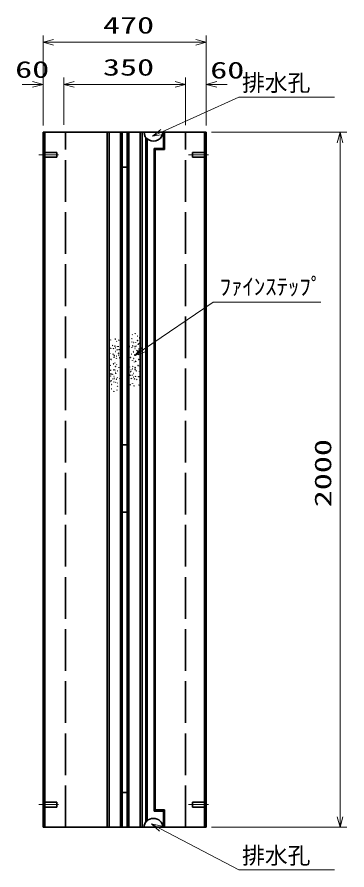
# Model space of a CAD drawing. Units: millimetres on the paper. Extents: x 0 to 841, y 0 to 594.
# Drawn here: x 401.5 to 448.9, y 275 to 397.8 of the extents above; entities that cross this region are included whole.
import ezdxf
from ezdxf.enums import TextEntityAlignment as Align

# ---------------------------------------------------------------- set-up
doc = ezdxf.new("R2010")
doc.units = ezdxf.units.MM
doc.linetypes.add('DASHED', pattern=[7.5, 6, -1.5])
doc.linetypes.add('USER1', pattern=[18.5, 12, -1.5, 3.5, -1.5])
for name, color, linetype, lineweight in [('D-BMK（構造物基準線）', 2, 'USER1', 18), ('D-STR-DIM（寸法）', 7, 'Continuous', 13), ('D-STR-HTXT（WS-旗）', 7, 'Continuous', 13), ('D-STR-HTXT（旗上げ）', 7, 'Continuous', 13), ('D-STR（構造物）', 1, 'Continuous', 35)]:
    doc.layers.add(name, color=color, linetype=linetype, lineweight=lineweight)
doc.styles.add('ＭＳ ゴシック', font='')
doc.styles.get('ＭＳ ゴシック').set_extended_font_data('MS Gothic')

# ---------------------------------------------------------------- blocks, each defined once
blk = doc.blocks.new('_Open30')
at = {"color": 7, "linetype": 'Continuous', "lineweight": 13}
for p, q in [((-1, 0.2679), (0, 0)), ((0, 0), (-1, -0.2679)), ((0, 0), (-1, 0))]:
    blk.add_line(p, q, dxfattribs=at)

msp = doc.modelspace()

# ---------------------------------------------------------------- linework, layer by layer
at = {"layer": 'D-BMK（構造物基準線）'}
for p, q in [((404.584, 377.942), (407.434, 377.942)), ((429.008, 377.942), (426.159, 377.942)), ((404.584, 284.442), (407.434, 284.442)), ((429.008, 284.442), (426.159, 284.442))]:
    msp.add_line(p, q, dxfattribs=at)
at = {"layer": 'D-STR-DIM（寸法）'}
for p, q in [((405.195, 389.089), (405.195, 395.139)), ((406.695, 394.139), (427.195, 394.139)), ((428.695, 389.119), (428.695, 395.139)), ((405.195, 382.192), (405.195, 389.089)), ((408.195, 382.244), (408.195, 389.089)), ((408.195, 382.244), (408.195, 389.089)), ((425.695, 382.259), (425.695, 389.089)), ((425.695, 382.229), (425.695, 389.089)), ((428.695, 382.162), (428.695, 389.089)), ((403.695, 388.089), (402.195, 388.089)), ((409.695, 388.089), (411.195, 388.089)), ((409.695, 388.089), (424.195, 388.089)), ((424.195, 388.089), (422.695, 388.089)), ((430.195, 388.089), (431.695, 388.089)), ((429.445, 381.192), (448.949, 381.192)), ((447.949, 282.692), (447.949, 379.692)), ((429.445, 281.192), (448.949, 281.192))]:
    msp.add_line(p, q, dxfattribs=at)
at = {"layer": 'D-STR-HTXT（WS-旗）'}
for points in [[(447.149, 386.238), (433.361, 386.238), (422.335, 381.249)], [(447.149, 275.044), (433.361, 275.044), (422.128, 280.983)]]:
    msp.add_lwpolyline(points, dxfattribs=at)
at = {"layer": 'D-STR-HTXT（旗上げ）'}
msp.add_lwpolyline([(445.204, 356.727), (429.668, 356.727), (419.67, 349.936)], dxfattribs=at)
at = {"layer": 'D-STR（構造物）'}
for p, q in [((405.195, 381.192), (428.695, 381.192)), ((405.195, 281.192), (405.195, 381.192)), ((405.445, 281.192), (405.445, 381.192)), ((414.443, 281.192), (414.443, 381.192)), ((414.694, 381.192), (414.694, 281.192)), ((416.328, 381.192), (416.328, 281.192)), ((416.568, 281.192), (416.568, 381.192)), ((417.322, 376.192), (417.322, 381.192)), ((417.563, 381.192), (417.563, 281.192)), ((419.193, 281.192), (419.193, 381.192)), ((419.443, 381.192), (419.443, 281.192)), ((422.52, 381.192), (422.52, 378.865)), ((422.693, 378.692), (422.693, 381.192)), ((428.445, 381.192), (428.445, 281.192)), ((428.695, 381.192), (428.695, 281.192)), ((419.996, 281.941), (419.996, 380.442)), ((420.169, 380.263), (420.169, 282.12)), ((421.169, 283.519), (421.169, 378.865)), ((421.342, 378.692), (421.169, 378.865)), ((421.169, 378.865), (422.52, 378.865)), ((422.693, 378.692), (421.342, 378.692)), ((421.342, 378.692), (421.342, 283.692)), ((422.52, 378.865), (422.693, 378.692)), ((416.553, 376.192), (417.322, 376.192)), ((417.322, 376.192), (417.322, 336.194)), ((414.887, 351.325), (414.882, 351.275)), ((415.788, 351.135), (415.824, 351.1)), ((416.371, 351.284), (416.392, 351.329)), ((417.938, 351.502), (417.973, 351.466)), ((418, 351.02), (417.956, 350.995)), ((417.973, 351.466), (418.008, 351.502)), ((418.014, 352.071), (418.062, 352.058)), ((418.814, 351.851), (418.864, 351.851)), ((419.081, 351.63), (419.046, 351.594)), ((419.117, 351.594), (419.081, 351.63)), ((414.738, 350.627), (414.734, 350.578)), ((414.826, 350.171), (414.859, 350.132)), ((414.957, 350.069), (414.953, 350.019)), ((415.347, 350.067), (415.36, 350.116)), ((415.347, 350.067), (415.395, 350.054)), ((415.648, 350.181), (415.694, 350.16)), ((415.931, 350.419), (415.931, 350.369)), ((415.991, 350.369), (416.029, 350.401)), ((415.991, 350.369), (416.023, 350.331)), ((417.501, 350.744), (417.497, 350.794)), ((417.694, 350.346), (417.647, 350.363)), ((417.969, 350.268), (417.99, 350.223)), ((418.113, 350.471), (418.072, 350.443)), ((418.113, 350.471), (418.142, 350.43)), ((418.258, 350.92), (418.208, 350.929)), ((418.475, 350.069), (418.425, 350.073)), ((418.484, 350.873), (418.501, 350.92)), ((418.623, 350.422), (418.668, 350.443)), ((418.704, 349.791), (418.672, 349.83)), ((414.805, 349.321), (414.809, 349.371)), ((414.817, 348.573), (414.808, 348.524)), ((415.431, 349.06), (415.418, 349.108)), ((415.431, 349.06), (415.479, 349.073)), ((415.688, 349.662), (415.638, 349.662)), ((415.837, 348.96), (415.787, 348.964)), ((416.052, 349.113), (416.002, 349.113)), ((416.038, 349.412), (416.086, 349.425)), ((416.038, 349.412), (416.051, 349.364)), ((416.368, 349.547), (416.385, 349.594)), ((417.392, 349.773), (417.354, 349.741)), ((417.625, 348.814), (417.593, 348.853)), ((417.793, 348.788), (417.75, 348.763)), ((417.793, 348.788), (417.768, 348.832)), ((417.944, 349.282), (417.994, 349.277)), ((418.187, 349.529), (418.237, 349.529)), ((418.191, 349.692), (418.2, 349.643)), ((418.301, 349.168), (418.349, 349.181)), ((415.507, 347.986), (415.516, 348.035)), ((415.814, 347.792), (415.789, 347.748)), ((416.083, 347.343), (416.126, 347.368)), ((416.083, 347.343), (416.108, 347.3)), ((418.062, 348.34), (418.087, 348.383)), ((418.369, 348.146), (418.36, 348.097)), ((419.059, 347.559), (419.067, 347.608)), ((415.172, 346.341), (415.204, 346.302)), ((415.574, 346.963), (415.526, 346.95)), ((415.689, 346.603), (415.639, 346.603)), ((415.685, 346.44), (415.676, 346.489)), ((415.882, 346.854), (415.932, 346.85)), ((416.251, 347.317), (416.283, 347.279)), ((416.484, 346.359), (416.522, 346.391)), ((417.508, 346.585), (417.491, 346.538)), ((417.837, 346.72), (417.789, 346.707)), ((417.824, 347.019), (417.874, 347.019)), ((417.837, 346.72), (417.824, 346.768)), ((418.039, 347.172), (418.089, 347.168)), ((418.187, 346.47), (418.237, 346.47)), ((418.444, 347.072), (418.396, 347.059)), ((418.444, 347.072), (418.457, 347.023)), ((418.918, 346.063), (418.923, 346.113)), ((419.071, 346.81), (419.067, 346.76)), ((415.253, 345.71), (415.208, 345.689)), ((415.392, 345.259), (415.375, 345.212)), ((415.401, 346.063), (415.451, 346.059)), ((415.618, 345.212), (415.667, 345.203)), ((415.762, 345.66), (415.734, 345.701)), ((415.762, 345.66), (415.803, 345.689)), ((415.876, 345.112), (415.919, 345.137)), ((415.907, 345.863), (415.886, 345.909)), ((416.182, 345.786), (416.229, 345.769)), ((416.374, 345.388), (416.378, 345.338)), ((417.885, 345.763), (417.846, 345.731)), ((417.885, 345.763), (417.853, 345.801)), ((417.945, 345.713), (417.945, 345.763)), ((418.087, 344.997), (418.052, 345.032)), ((418.227, 345.951), (418.182, 345.972)), ((418.529, 346.065), (418.481, 346.077)), ((418.529, 346.065), (418.516, 346.016)), ((419.049, 345.961), (419.017, 346)), ((419.137, 345.504), (419.142, 345.554)), ((414.759, 344.537), (414.794, 344.502)), ((414.794, 344.502), (414.83, 344.537)), ((415.061, 344.281), (415.011, 344.281)), ((415.862, 344.06), (415.814, 344.073)), ((415.903, 344.665), (415.867, 344.63)), ((415.903, 344.665), (415.938, 344.63)), ((417.505, 344.848), (417.484, 344.803)), ((418.989, 344.807), (418.993, 344.857)), ((417.322, 336.194), (416.553, 336.194)), ((417.322, 336.194), (417.322, 326.515)), ((416.553, 326.515), (417.322, 326.515)), ((416.568, 286.192), (416.568, 326.515)), ((417.322, 326.515), (417.322, 286.192)), ((417.322, 286.192), (416.553, 286.192)), ((416.568, 286.192), (416.568, 281.192)), ((417.322, 281.192), (417.322, 286.192)), ((421.169, 283.519), (421.342, 283.692)), ((422.52, 283.519), (421.169, 283.519)), ((421.342, 283.692), (422.693, 283.692)), ((422.693, 283.692), (422.52, 283.519)), ((422.52, 281.192), (422.52, 283.519)), ((422.693, 283.692), (422.693, 281.192)), ((428.695, 281.192), (405.195, 281.192))]:
    msp.add_line(p, q, dxfattribs=at)
at = {"layer": 'D-STR（構造物）', "linetype": 'DASHED'}
for p, q in [((408.445, 281.192), (408.445, 381.192)), ((425.695, 281.192), (425.695, 381.192)), ((407.195, 378.292), (405.195, 378.292)), ((407.195, 377.592), (407.195, 378.292)), ((428.695, 378.292), (426.695, 378.292)), ((426.695, 378.292), (426.695, 377.592)), ((405.195, 377.592), (407.195, 377.592)), ((426.695, 377.592), (428.695, 377.592)), ((405.195, 284.792), (407.195, 284.792)), ((407.195, 284.792), (407.195, 284.092)), ((428.695, 284.792), (426.695, 284.792)), ((426.695, 284.792), (426.695, 284.092)), ((407.195, 284.092), (405.195, 284.092)), ((426.695, 284.092), (428.695, 284.092))]:
    msp.add_line(p, q, dxfattribs=at)
at = {"layer": 'D-STR（構造物）'}
for points in [[(414.794, 351.459), (414.756, 351.427), (414.788, 351.388)], [(415.623, 351.416), (415.578, 351.437), (415.599, 351.483)], [(416.163, 351.308), (416.127, 351.272), (416.163, 351.237)], [(418.431, 352.188), (418.469, 352.22), (418.501, 352.182)], [(418.79, 351.277), (418.803, 351.229), (418.755, 351.216)], [(415.23, 350.484), (415.198, 350.523), (415.236, 350.555)], [(415.577, 350.42), (415.527, 350.424), (415.531, 350.474)], [(415.895, 349.914), (415.859, 349.879), (415.895, 349.844)], [(416.153, 349.962), (416.14, 349.914), (416.188, 349.901)], [(416.41, 350.764), (416.36, 350.764), (416.36, 350.714)], [(418.402, 350.354), (418.443, 350.382), (418.472, 350.341)], [(418.881, 350.671), (418.89, 350.72), (418.939, 350.712)], [(418.966, 349.97), (418.991, 350.013), (419.035, 349.988)], [(419.011, 350.804), (419.052, 350.833), (419.081, 350.792)], [(415.301, 349.228), (415.269, 349.267), (415.307, 349.299)], [(415.466, 348.798), (415.418, 348.811), (415.43, 348.86)], [(415.795, 348.688), (415.757, 348.656), (415.789, 348.617)], [(416.265, 348.693), (416.224, 348.721), (416.253, 348.762)], [(417.528, 349.479), (417.556, 349.52), (417.515, 349.549)], [(418.196, 348.637), (418.244, 348.65), (418.231, 348.699)], [(418.458, 349.157), (418.499, 349.128), (418.47, 349.087)], [(418.807, 349.712), (418.778, 349.753), (418.737, 349.724)], [(418.912, 349.186), (418.961, 349.195), (418.97, 349.146)], [(418.964, 349.669), (418.972, 349.718), (418.923, 349.727)], [(414.757, 347.734), (414.716, 347.763), (414.744, 347.804)], [(414.926, 347.658), (414.877, 347.649), (414.869, 347.698)], [(414.974, 348.53), (415.003, 348.489), (415.044, 348.517)], [(415.309, 347.9), (415.337, 347.859), (415.378, 347.888)], [(415.68, 347.494), (415.632, 347.481), (415.644, 347.433)], [(416.427, 348.501), (416.388, 348.469), (416.356, 348.507)], [(417.519, 347.625), (417.487, 347.663), (417.449, 347.631)], [(417.623, 347.369), (417.651, 347.41), (417.61, 347.439)], [(418.08, 347.444), (418.119, 347.476), (418.086, 347.514)], [(418.41, 347.334), (418.458, 347.321), (418.445, 347.272)], [(418.567, 348.232), (418.538, 348.273), (418.497, 348.244)], [(418.902, 347.602), (418.873, 347.643), (418.832, 347.614)], [(418.949, 348.474), (418.998, 348.483), (419.007, 348.434)], [(419.119, 348.398), (419.16, 348.369), (419.131, 348.328)], [(414.909, 346.162), (414.884, 346.119), (414.841, 346.144)], [(414.912, 346.463), (414.903, 346.414), (414.953, 346.405)], [(414.964, 346.946), (414.915, 346.937), (414.906, 346.986)], [(415.069, 346.42), (415.098, 346.379), (415.139, 346.408)], [(415.418, 346.975), (415.377, 347.004), (415.406, 347.045)], [(416.348, 346.653), (416.319, 346.612), (416.36, 346.583)], [(417.723, 346.17), (417.736, 346.218), (417.687, 346.231)], [(417.981, 346.217), (418.016, 346.253), (417.981, 346.288)], [(418.575, 346.904), (418.607, 346.865), (418.569, 346.833)], [(414.864, 345.327), (414.823, 345.299), (414.795, 345.34)], [(414.994, 345.461), (414.985, 345.412), (414.936, 345.42)], [(415.085, 344.854), (415.072, 344.903), (415.12, 344.916)], [(415.473, 345.778), (415.432, 345.749), (415.404, 345.79)], [(417.465, 345.368), (417.515, 345.368), (417.515, 345.418)], [(417.713, 344.824), (417.748, 344.859), (417.713, 344.895)], [(418.299, 345.712), (418.349, 345.708), (418.344, 345.658)], [(418.646, 345.648), (418.678, 345.609), (418.639, 345.577)], [(415.445, 343.944), (415.407, 343.911), (415.375, 343.95)], [(418.253, 344.716), (418.298, 344.695), (418.277, 344.649)], [(419.082, 344.673), (419.12, 344.705), (419.088, 344.744)]]:
    msp.add_lwpolyline(points, dxfattribs=at)
for centre, start_param, end_param in [((421.087, 381.192), 6.283185, 9.4247777), ((421.087, 281.192), 3.1415927, 6.2831853)]:
    msp.add_ellipse(centre, major_axis=(-1.357, 0), ratio=0.9294, start_param=start_param, end_param=end_param, dxfattribs=at)

# ---------------------------------------------------------------- block references
at = {"layer": 'D-STR-DIM（寸法）', "xscale": 1.5, "yscale": 1.5}
for p, rotation in [((405.195, 394.139), 180), ((408.195, 388.089), 180), ((408.195, 388.089), 180), ((428.695, 388.089), 180), ((447.949, 381.192), 90), ((447.949, 281.192), 270)]:
    msp.add_blockref('_Open30', p, dxfattribs=dict(at, rotation=rotation))
for p in [(428.695, 394.139), (405.195, 388.089), (425.695, 388.089), (425.695, 388.089)]:
    msp.add_blockref('_Open30', p, dxfattribs=at)
at = {"layer": 'D-STR-HTXT（WS-旗）', "xscale": 1.5, "yscale": 1.5}
for p, rotation in [((420.968, 380.631), 204.3469), ((420.802, 281.684), 152.13187)]:
    msp.add_blockref('_Open30', p, dxfattribs=dict(at, rotation=rotation))
at = {"layer": 'D-STR-HTXT（旗上げ）', "xscale": 1.5, "yscale": 1.5, "rotation": 214.18602}
msp.add_blockref('_Open30', (418.429, 349.093), dxfattribs=at)

# ---------------------------------------------------------------- texts
at = {"layer": 'D-STR-DIM（寸法）', "style": 'ＭＳ ゴシック', "width": 1.5}
for s, p in [('470', (413.82, 394.676)), ('350', (413.82, 388.626)), ('60', (401.181, 388.307)), ('60', (429.265, 388.213))]:
    msp.add_text(s, height=2.405, dxfattribs=at).set_placement(p, align=Align.BOTTOM_LEFT)
msp.add_text('2000', height=2.405, rotation=90, dxfattribs=at).set_placement((447.412, 327.234), align=Align.BOTTOM_LEFT)
at = {"layer": 'D-STR-HTXT（WS-旗）', "style": 'ＭＳ ゴシック'}
for p in [(433.842, 386.39), (433.842, 275.196)]:
    msp.add_text('排水孔', height=2.405, dxfattribs=at).set_placement(p, align=Align.BOTTOM_LEFT)
at = {"layer": 'D-STR-HTXT（旗上げ）', "style": 'ＭＳ ゴシック'}
msp.add_text('ﾌｧｲﾝｽﾃｯﾌﾟ', height=2.405, dxfattribs=at).set_placement((430.622, 357.053), align=Align.BOTTOM_LEFT)

doc.saveas('drawing.dxf')
